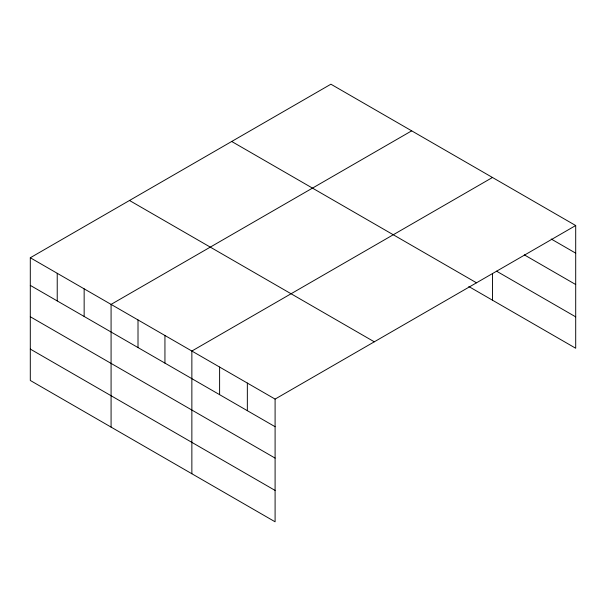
<?xml version="1.0" encoding="UTF-8"?>
<svg xmlns="http://www.w3.org/2000/svg" width="606" height="606" viewBox="0 0 606 606"><rect width="100%" height="100%" fill="white"/><g stroke="black" fill="none" stroke-linecap="round" stroke-linejoin="round"><path stroke-width="0.91" d="M575.7 225.53L330.906 84.204L30.3 257.755L30.3 380.47L275.094 521.796L275.094 399.089L575.7 225.53L575.7 348.245L468.809 286.532M411.686 130.843L111.08 304.394L111.08 427.109M492.473 177.482L191.86 351.033L191.86 473.748M551.218 239.022L575.7 253.156M524.296 254.853L575.7 284.532M496.549 271.17L575.7 316.862M231.704 141.478L476.498 282.805M129.502 200.488L374.296 341.814M30.3 257.755L275.094 399.089M30.3 285.381L275.094 426.707M30.3 316.756L275.094 458.091M30.3 349.086L275.094 490.421M492.473 273.427L492.473 300.19M247.346 383.068L247.346 410.694M219.607 367.054L219.607 394.673M164.938 335.489L164.938 363.108M138.009 319.945L138.009 347.564M84.151 288.85L84.151 316.476M57.229 273.306L57.229 300.924"/></g></svg>
